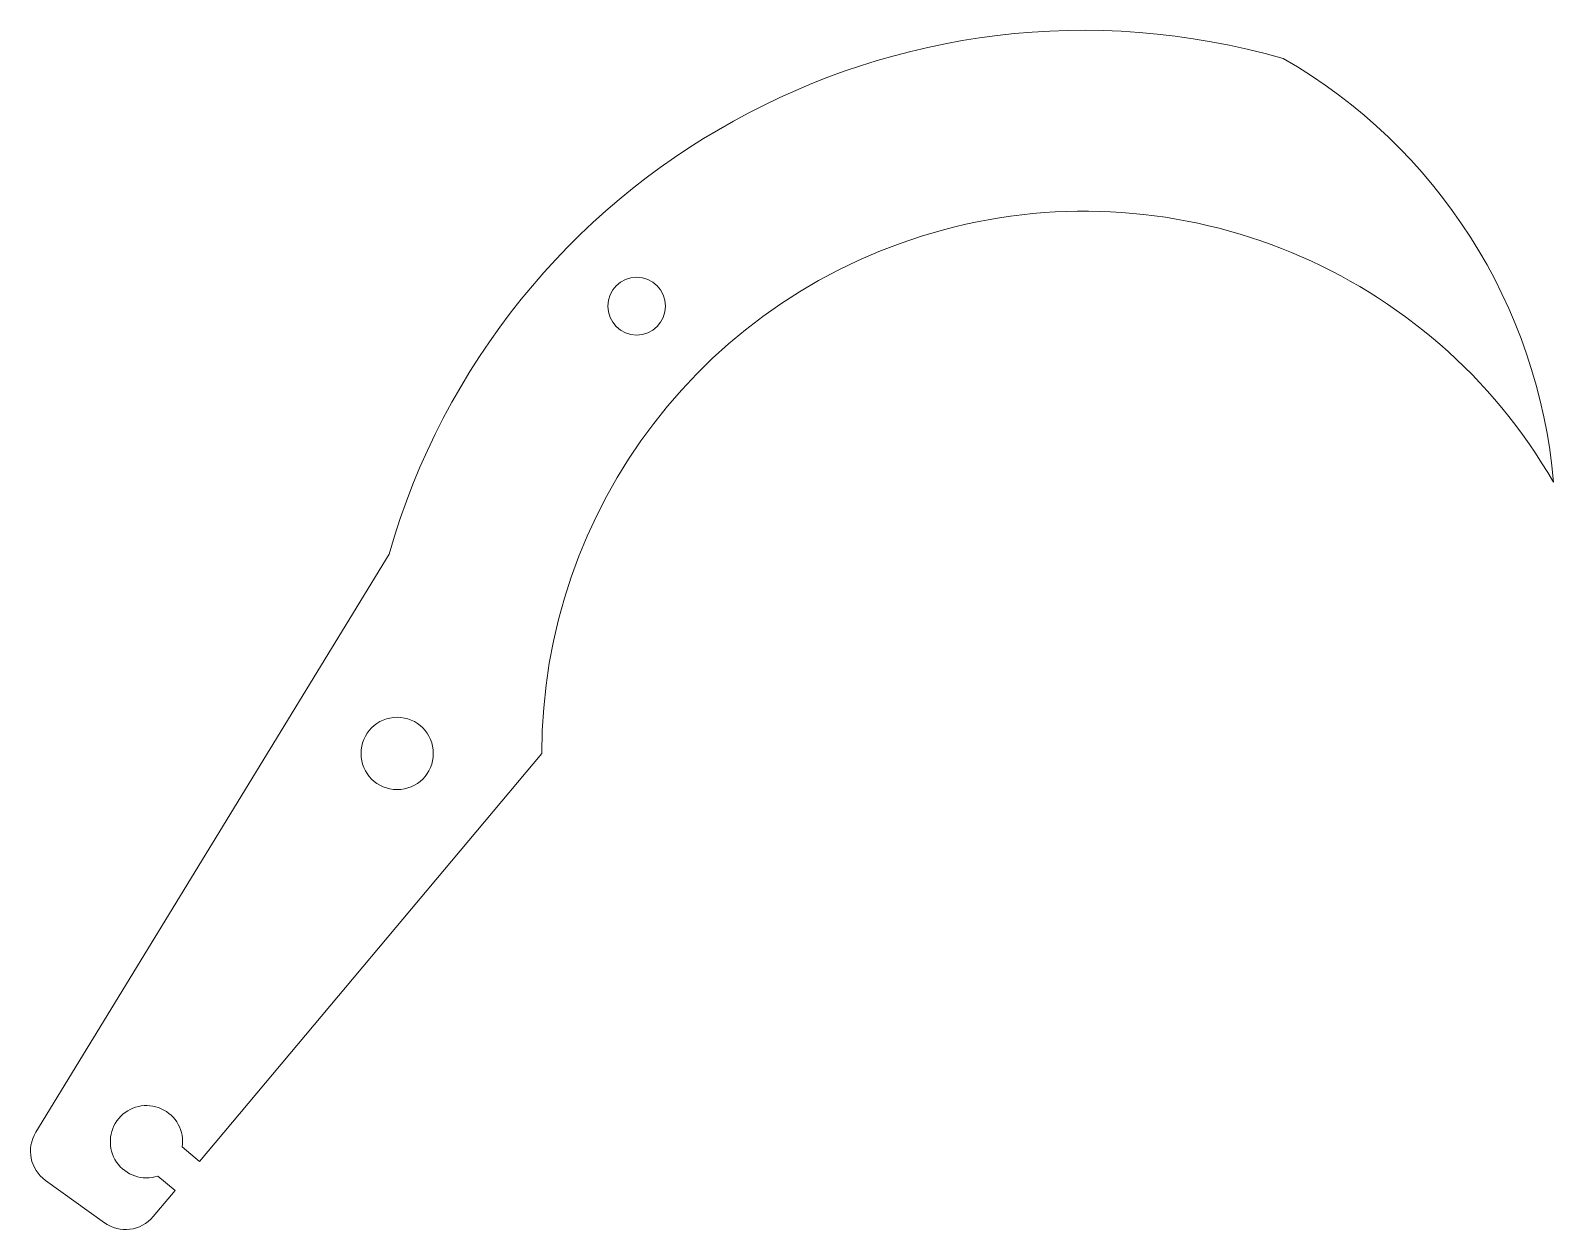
# Model space of a CAD drawing. Header units: millimetres. Extents: x -58.3 to 26, y -26.3 to 40.
import ezdxf

# ---------------------------------------------------------------- set-up
doc = ezdxf.new("R2010")
doc.units = ezdxf.units.MM

msp = doc.modelspace()

# ---------------------------------------------------------------- linework, layer by layer
at = {"color": 7, "linetype": 'Continuous', "lineweight": 15}
for p, q in [((-38.45, 11.025), (-57.996, -20.958)), ((-48.939, -22.571), (-30, 0)), ((-49.892, -21.772), (-48.939, -22.571)), ((-50.289, -24.18), (-51.242, -23.381)), ((-57.457, -23.626), (-54.201, -25.964)), ((-51.502, -25.626), (-50.289, -24.18))]:
    msp.add_line(p, q, dxfattribs=at)
for centre, radius in [((-24.749, 24.749), 1.6), ((-38, 0), 2)]:
    msp.add_circle(centre, radius, dxfattribs=at)
for centre, radius, start, end in [((0, 0), 40, 74, 164), ((-3.909, 12.432), 30, 4.91039, 60.14407), ((0, 0), 30, 30, 180), ((-51.871, -21.482), 2, 351.66824, 288.33176), ((-56.29, -22.001), 2, 148.57028, 234.30557), ((-53.035, -24.34), 2, 234.30557, 320)]:
    msp.add_arc(centre, radius, start, end, dxfattribs=at)

doc.saveas('drawing.dxf')
